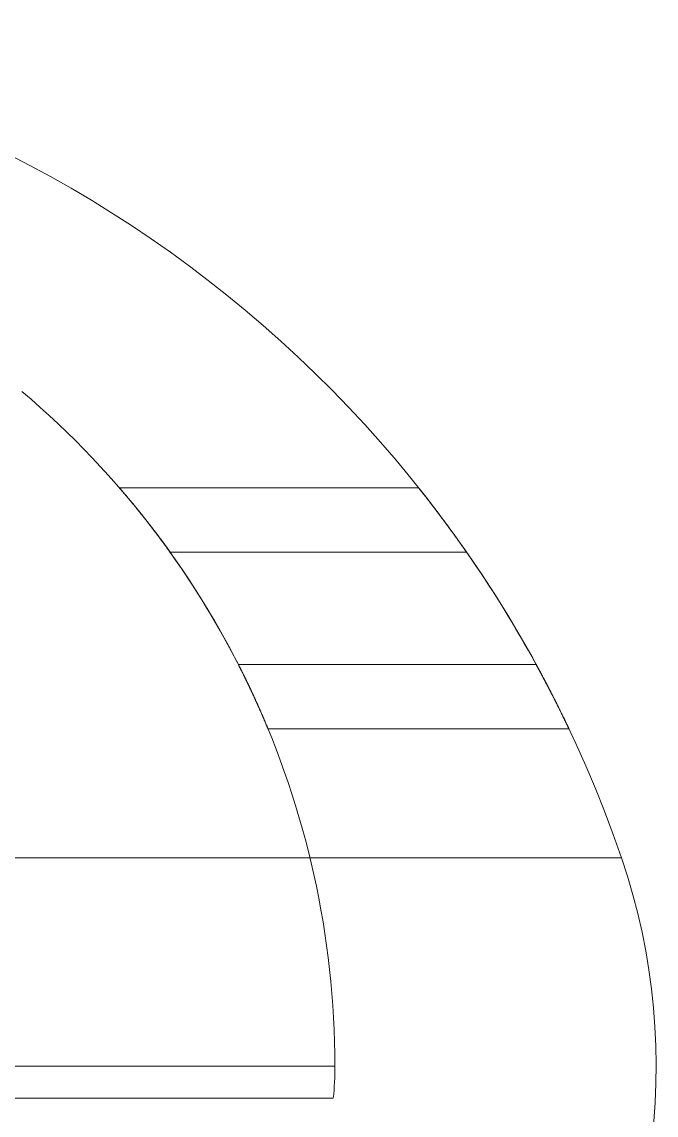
# Model space of a CAD drawing. Header units: millimetres. Extents: x -6 to 421, y -3 to 294.
# Drawn here: x 332.19 to 345.36, y 145.33 to 168.01 of the extents above; entities that cross this region are included whole.
import ezdxf

# ---------------------------------------------------------------- set-up
doc = ezdxf.new("R2010")
doc.units = ezdxf.units.MM

msp = doc.modelspace()

# ---------------------------------------------------------------- linework, layer by layer
at = {"color": 7, "linetype": 'Continuous', "lineweight": 15}
for p, q in [((340.425, 158.348), (334.216, 158.348)), ((341.419, 157.015), (335.267, 157.015)), ((342.865, 154.681), (336.686, 154.681)), ((343.546, 153.348), (337.3, 153.348)), ((344.635, 150.672), (325.356, 150.672)), ((344.635, 150.672), (325.356, 150.672)), ((338.689, 146.348), (324.847, 146.348)), ((338.689, 146.348), (324.847, 146.348)), ((338.656, 145.681), (323.356, 145.681)), ((338.656, 145.681), (323.356, 145.681)), ((338.656, 145.681), (323.689, 145.681)), ((324.356, 145.681), (338.656, 145.681))]:
    msp.add_line(p, q, dxfattribs=at)
for centre, radius, start, end in [((320.356, 142.348), 25.667, 18.9246, 161.0754), ((320.356, 142.348), 25.667, 18.9246, 161.0754), ((320.356, 146.348), 18.333, 0, 49.7858), ((320.356, 146.348), 18.333, 0, 49.7858), ((320.356, 146.348), 18.333, 0, 49.7858), ((320.356, 146.348), 18.333, 0, 49.7858), ((320.356, 146.348), 18.333, 0, 49.7858), ((320.356, 146.348), 18.333, 0, 49.7858), ((320.356, 146.348), 18.333, 0, 49.7858), ((320.356, 146.348), 18.333, 0, 49.7858), ((320.356, 146.348), 18.333, 0, 49.7858), ((320.356, 146.348), 18.333, 0, 49.7858), ((320.356, 146.348), 18.333, 0, 49.7858), ((320.356, 146.348), 18.333, 27.0357, 35.5785), ((320.356, 146.348), 18.333, 27.0357, 35.5785), ((320.356, 146.348), 18.333, 27.0357, 35.5785), ((320.356, 146.348), 18.333, 27.0357, 35.5785), ((320.356, 146.348), 18.333, 27.0357, 35.5785), ((320.356, 146.348), 18.333, 27.0357, 35.5785), ((320.356, 146.348), 18.333, 27.0357, 35.5785), ((320.356, 146.348), 18.333, 27.0357, 35.5785), ((320.356, 146.348), 18.333, 27.0357, 35.5785), ((320.356, 146.348), 18.333, 27.0357, 35.5785), ((320.356, 146.348), 18.333, 27.0357, 35.5785), ((320.356, 146.348), 18.333, 27.0357, 35.5785), ((320.356, 146.348), 18.333, 27.0357, 35.5785), ((320.356, 146.348), 18.333, 27.0357, 35.5785), ((320.356, 142.348), 25.667, 28.7193, 34.8499), ((320.356, 142.348), 25.667, 28.7193, 34.8499), ((320.356, 142.348), 25.667, 28.7193, 34.8499), ((320.356, 142.348), 25.667, 28.7193, 34.8499), ((320.356, 142.348), 25.667, 28.7193, 34.8499), ((320.356, 142.348), 25.667, 28.7193, 34.8499), ((320.356, 142.348), 25.667, 28.7193, 34.8499), ((320.356, 142.348), 25.667, 28.7193, 34.8499), ((320.356, 142.348), 25.667, 28.7193, 34.8499), ((320.356, 142.348), 25.667, 28.7193, 34.8499), ((320.356, 142.348), 25.667, 28.7193, 34.8499), ((320.356, 142.348), 25.667, 28.7193, 34.8499), ((320.356, 142.348), 25.667, 28.7193, 34.8499), ((320.356, 142.348), 25.667, 28.7193, 34.8499), ((332.023, 146.348), 13.333, 270, 18.9246), ((332.023, 146.348), 13.333, 270, 18.9246), ((332.023, 146.348), 6.667, 354.2608, 0), ((332.023, 146.348), 6.667, 354.2608, 0), ((332.023, 146.348), 6.667, 354.2608, 0), ((332.023, 146.348), 6.667, 354.2608, 0), ((332.023, 146.348), 6.667, 354.2608, 0), ((332.023, 146.348), 6.667, 354.2608, 0), ((332.023, 146.348), 6.667, 354.2608, 0), ((332.023, 146.348), 6.667, 354.2608, 0), ((332.023, 146.348), 6.667, 354.2608, 0), ((332.023, 146.348), 6.667, 354.2608, 0), ((332.023, 146.348), 6.667, 354.2608, 0)]:
    msp.add_arc(centre, radius, start, end, dxfattribs=at)
for points, knots in [([(334.216, 158.348), (334.217, 158.348), (334.218, 158.347), (334.225, 158.338), (334.236, 158.325), (334.252, 158.307), (334.272, 158.284), (334.296, 158.255), (334.325, 158.221), (334.358, 158.183), (334.394, 158.14), (334.433, 158.093), (334.474, 158.044), (334.517, 157.992), (334.562, 157.937), (334.609, 157.879), (334.658, 157.818), (334.708, 157.756), (334.759, 157.691), (334.81, 157.625), (334.863, 157.558), (334.917, 157.488), (334.971, 157.417), (335.027, 157.342), (335.086, 157.264), (335.146, 157.182), (335.207, 157.099), (335.247, 157.043), (335.267, 157.015)], [0, 0, 0, 0, 0.035106, 0.070454, 0.105895, 0.141338, 0.177686, 0.214037, 0.252021, 0.290009, 0.328774, 0.367542, 0.405024, 0.442541, 0.480029, 0.518586, 0.557171, 0.595732, 0.633969, 0.67223, 0.710469, 0.749485, 0.788522, 0.827539, 0.870433, 0.913329, 0.956664, 1, 1, 1, 1]), ([(335.267, 157.015), (335.245, 157.045), (335.202, 157.105), (335.136, 157.195), (335.07, 157.285), (335.003, 157.375), (334.936, 157.463), (334.869, 157.55), (334.805, 157.633), (334.741, 157.714), (334.679, 157.793), (334.617, 157.869), (334.557, 157.943), (334.5, 158.012), (334.448, 158.075), (334.406, 158.126), (334.371, 158.168), (334.342, 158.201), (334.315, 158.234), (334.288, 158.265), (334.264, 158.293), (334.244, 158.316), (334.231, 158.331), (334.224, 158.34), (334.219, 158.344), (334.217, 158.348), (334.216, 158.348), (334.216, 158.348)], [0, 0, 0, 0, 0.046828, 0.093692, 0.140521, 0.18869, 0.236897, 0.285064, 0.332127, 0.379228, 0.426285, 0.475055, 0.523876, 0.572632, 0.618569, 0.664502, 0.6959, 0.727322, 0.758715, 0.797062, 0.835405, 0.874809, 0.91421, 0.935549, 0.956889, 0.978444, 1, 1, 1, 1]), ([(334.216, 158.348), (334.217, 158.348), (334.218, 158.347), (334.225, 158.338), (334.236, 158.325), (334.252, 158.307), (334.272, 158.284), (334.296, 158.255), (334.325, 158.221), (334.358, 158.183), (334.394, 158.14), (334.433, 158.093), (334.474, 158.044), (334.517, 157.992), (334.562, 157.937), (334.609, 157.879), (334.658, 157.818), (334.708, 157.756), (334.759, 157.691), (334.81, 157.625), (334.863, 157.558), (334.917, 157.488), (334.971, 157.417), (335.027, 157.342), (335.086, 157.264), (335.146, 157.182), (335.207, 157.099), (335.247, 157.043), (335.267, 157.015)], [0, 0, 0, 0, 0.035105, 0.070454, 0.105895, 0.141338, 0.177686, 0.214037, 0.252021, 0.290009, 0.328774, 0.367542, 0.405024, 0.442541, 0.480029, 0.518586, 0.557171, 0.595732, 0.633969, 0.67223, 0.710469, 0.749485, 0.788522, 0.827539, 0.870433, 0.913329, 0.956664, 1, 1, 1, 1]), ([(335.267, 157.015), (335.245, 157.045), (335.202, 157.105), (335.136, 157.195), (335.07, 157.285), (335.003, 157.375), (334.936, 157.463), (334.869, 157.55), (334.805, 157.633), (334.741, 157.714), (334.679, 157.793), (334.617, 157.869), (334.557, 157.943), (334.5, 158.012), (334.448, 158.075), (334.406, 158.126), (334.371, 158.168), (334.342, 158.201), (334.315, 158.234), (334.288, 158.265), (334.264, 158.293), (334.244, 158.316), (334.231, 158.331), (334.224, 158.34), (334.219, 158.344), (334.217, 158.348), (334.216, 158.348), (334.216, 158.348)], [0, 0, 0, 0, 0.046828, 0.093692, 0.140521, 0.18869, 0.236897, 0.285064, 0.332127, 0.379228, 0.426285, 0.475054, 0.523875, 0.572631, 0.618569, 0.664502, 0.695899, 0.727322, 0.758715, 0.797061, 0.835405, 0.874809, 0.914209, 0.935549, 0.956888, 0.978443, 1, 1, 1, 1]), ([(334.216, 158.348), (334.217, 158.348), (334.218, 158.347), (334.225, 158.338), (334.236, 158.325), (334.252, 158.307), (334.272, 158.284), (334.296, 158.255), (334.325, 158.221), (334.358, 158.183), (334.394, 158.14), (334.433, 158.093), (334.474, 158.044), (334.517, 157.992), (334.562, 157.937), (334.609, 157.879), (334.658, 157.818), (334.708, 157.756), (334.759, 157.691), (334.81, 157.625), (334.863, 157.558), (334.917, 157.488), (334.971, 157.417), (335.027, 157.342), (335.086, 157.264), (335.146, 157.182), (335.207, 157.099), (335.247, 157.043), (335.267, 157.015)], [0, 0, 0, 0, 0.035105, 0.070453, 0.105895, 0.141338, 0.177686, 0.214037, 0.252021, 0.290009, 0.328774, 0.367542, 0.405024, 0.44254, 0.480029, 0.518585, 0.557171, 0.595732, 0.633969, 0.67223, 0.710469, 0.749485, 0.788522, 0.827539, 0.870433, 0.913329, 0.956664, 1, 1, 1, 1]), ([(335.267, 157.015), (335.245, 157.045), (335.202, 157.105), (335.136, 157.195), (335.07, 157.285), (335.003, 157.375), (334.936, 157.463), (334.869, 157.55), (334.805, 157.633), (334.741, 157.714), (334.679, 157.793), (334.617, 157.869), (334.557, 157.943), (334.5, 158.012), (334.448, 158.075), (334.406, 158.126), (334.371, 158.168), (334.342, 158.201), (334.315, 158.234), (334.288, 158.265), (334.264, 158.293), (334.244, 158.316), (334.231, 158.331), (334.224, 158.34), (334.219, 158.344), (334.217, 158.348), (334.216, 158.348), (334.216, 158.348)], [0, 0, 0, 0, 0.046828, 0.093692, 0.140521, 0.18869, 0.236897, 0.285065, 0.332127, 0.379229, 0.426285, 0.475055, 0.523876, 0.572631, 0.61857, 0.664501, 0.6959, 0.727321, 0.758716, 0.797062, 0.835405, 0.874811, 0.914209, 0.93555, 0.95689, 0.978446, 1, 1, 1, 1]), ([(334.216, 158.348), (334.217, 158.348), (334.218, 158.347), (334.225, 158.338), (334.236, 158.325), (334.252, 158.307), (334.272, 158.284), (334.296, 158.255), (334.325, 158.221), (334.358, 158.183), (334.394, 158.14), (334.433, 158.093), (334.474, 158.044), (334.517, 157.992), (334.562, 157.937), (334.609, 157.879), (334.658, 157.818), (334.708, 157.756), (334.759, 157.691), (334.81, 157.625), (334.863, 157.558), (334.917, 157.488), (334.971, 157.417), (335.027, 157.342), (335.086, 157.264), (335.146, 157.182), (335.207, 157.099), (335.247, 157.043), (335.267, 157.015)], [0, 0, 0, 0, 0.035105, 0.070453, 0.105893, 0.141337, 0.177685, 0.214037, 0.25202, 0.290009, 0.328774, 0.367543, 0.405024, 0.442541, 0.480029, 0.518586, 0.557171, 0.595732, 0.63397, 0.672229, 0.710469, 0.749485, 0.788522, 0.827539, 0.870433, 0.913328, 0.956664, 1, 1, 1, 1]), ([(335.267, 157.015), (335.245, 157.045), (335.202, 157.105), (335.136, 157.195), (335.07, 157.285), (335.003, 157.375), (334.936, 157.463), (334.869, 157.55), (334.805, 157.633), (334.741, 157.714), (334.679, 157.793), (334.617, 157.869), (334.557, 157.943), (334.5, 158.012), (334.448, 158.075), (334.406, 158.126), (334.371, 158.168), (334.342, 158.201), (334.315, 158.234), (334.288, 158.265), (334.264, 158.293), (334.244, 158.316), (334.231, 158.331), (334.224, 158.34), (334.219, 158.344), (334.217, 158.348), (334.216, 158.348), (334.216, 158.348)], [0, 0, 0, 0, 0.0468281, 0.093692, 0.1405214, 0.1886898, 0.2368972, 0.2850641, 0.3321272, 0.3792283, 0.4262854, 0.4750547, 0.5238756, 0.572631, 0.6185689, 0.6645015, 0.6959004, 0.7273225, 0.7587151, 0.7970622, 0.8354049, 0.8748097, 0.9142105, 0.9355491, 0.9568882, 0.9784446, 1, 1, 1, 1]), ([(334.216, 158.348), (334.217, 158.348), (334.218, 158.347), (334.225, 158.338), (334.236, 158.325), (334.252, 158.307), (334.272, 158.284), (334.296, 158.255), (334.325, 158.221), (334.358, 158.183), (334.394, 158.14), (334.433, 158.093), (334.474, 158.044), (334.517, 157.992), (334.562, 157.937), (334.609, 157.879), (334.658, 157.818), (334.708, 157.756), (334.759, 157.691), (334.81, 157.625), (334.863, 157.558), (334.917, 157.488), (334.971, 157.417), (335.027, 157.342), (335.086, 157.264), (335.146, 157.182), (335.207, 157.099), (335.247, 157.043), (335.267, 157.015)], [0, 0, 0, 0, 0.035105, 0.070453, 0.105895, 0.141338, 0.177686, 0.214037, 0.252021, 0.290009, 0.328774, 0.367542, 0.405024, 0.44254, 0.480029, 0.518585, 0.557171, 0.595732, 0.633969, 0.67223, 0.710469, 0.749485, 0.788522, 0.827539, 0.870433, 0.913329, 0.956664, 1, 1, 1, 1]), ([(335.267, 157.015), (335.245, 157.045), (335.202, 157.105), (335.136, 157.195), (335.07, 157.285), (335.003, 157.375), (334.936, 157.463), (334.869, 157.55), (334.805, 157.633), (334.741, 157.714), (334.679, 157.793), (334.617, 157.869), (334.557, 157.943), (334.5, 158.012), (334.448, 158.075), (334.406, 158.126), (334.371, 158.168), (334.342, 158.201), (334.315, 158.234), (334.288, 158.265), (334.264, 158.293), (334.244, 158.316), (334.231, 158.331), (334.224, 158.34), (334.219, 158.344), (334.217, 158.348), (334.216, 158.348), (334.216, 158.348)], [0, 0, 0, 0, 0.0468281, 0.093692, 0.1405214, 0.1886898, 0.2368972, 0.2850641, 0.3321272, 0.3792283, 0.4262854, 0.4750547, 0.5238756, 0.572631, 0.6185689, 0.6645015, 0.6959004, 0.7273225, 0.7587151, 0.7970622, 0.8354049, 0.8748097, 0.9142105, 0.9355491, 0.9568882, 0.9784446, 1, 1, 1, 1]), ([(335.267, 157.015), (335.245, 157.045), (335.202, 157.105), (335.136, 157.195), (335.07, 157.285), (335.003, 157.375), (334.936, 157.463), (334.869, 157.55), (334.805, 157.633), (334.741, 157.714), (334.679, 157.793), (334.617, 157.869), (334.557, 157.943), (334.5, 158.012), (334.448, 158.075), (334.406, 158.126), (334.371, 158.168), (334.342, 158.201), (334.315, 158.234), (334.288, 158.265), (334.264, 158.293), (334.244, 158.316), (334.231, 158.331), (334.224, 158.34), (334.219, 158.344), (334.217, 158.348), (334.216, 158.348), (334.216, 158.348)], [0, 0, 0, 0, 0.0468281, 0.093692, 0.1405214, 0.1886898, 0.2368972, 0.2850641, 0.3321272, 0.3792283, 0.4262854, 0.4750547, 0.5238756, 0.572631, 0.6185689, 0.6645015, 0.6959004, 0.7273225, 0.7587151, 0.7970622, 0.8354049, 0.8748097, 0.9142105, 0.9355491, 0.9568882, 0.9784446, 1, 1, 1, 1]), ([(335.267, 157.015), (335.245, 157.045), (335.202, 157.105), (335.136, 157.195), (335.07, 157.285), (335.003, 157.375), (334.936, 157.463), (334.869, 157.55), (334.805, 157.633), (334.741, 157.714), (334.679, 157.793), (334.617, 157.869), (334.557, 157.943), (334.5, 158.012), (334.448, 158.075), (334.406, 158.126), (334.371, 158.168), (334.342, 158.201), (334.315, 158.234), (334.288, 158.265), (334.264, 158.293), (334.244, 158.316), (334.231, 158.331), (334.224, 158.34), (334.219, 158.344), (334.217, 158.348), (334.216, 158.348), (334.216, 158.348)], [0, 0, 0, 0, 0.046828, 0.093692, 0.140521, 0.18869, 0.236897, 0.285064, 0.332127, 0.379228, 0.426285, 0.475055, 0.523876, 0.572631, 0.618569, 0.664502, 0.6959, 0.727322, 0.758715, 0.797062, 0.835405, 0.874809, 0.91421, 0.93555, 0.956889, 0.978445, 1, 1, 1, 1]), ([(334.216, 158.348), (334.217, 158.348), (334.218, 158.347), (334.225, 158.338), (334.236, 158.325), (334.252, 158.307), (334.272, 158.284), (334.296, 158.255), (334.325, 158.221), (334.358, 158.183), (334.394, 158.14), (334.433, 158.093), (334.474, 158.044), (334.517, 157.992), (334.562, 157.937), (334.609, 157.879), (334.658, 157.818), (334.708, 157.756), (334.759, 157.691), (334.81, 157.625), (334.863, 157.558), (334.917, 157.488), (334.971, 157.417), (335.027, 157.342), (335.086, 157.264), (335.146, 157.182), (335.207, 157.099), (335.247, 157.043), (335.267, 157.015)], [0, 0, 0, 0, 0.035106, 0.070454, 0.105895, 0.141338, 0.177686, 0.214037, 0.252022, 0.29001, 0.328775, 0.367542, 0.405024, 0.442541, 0.480029, 0.518586, 0.557171, 0.595732, 0.633969, 0.67223, 0.710469, 0.749485, 0.788522, 0.827539, 0.870433, 0.913329, 0.956664, 1, 1, 1, 1]), ([(334.216, 158.348), (334.217, 158.348), (334.218, 158.347), (334.225, 158.338), (334.236, 158.325), (334.252, 158.307), (334.272, 158.284), (334.296, 158.255), (334.325, 158.221), (334.358, 158.183), (334.394, 158.14), (334.433, 158.093), (334.474, 158.044), (334.517, 157.992), (334.562, 157.937), (334.609, 157.879), (334.658, 157.818), (334.708, 157.756), (334.759, 157.691), (334.81, 157.625), (334.863, 157.558), (334.917, 157.488), (334.971, 157.417), (335.027, 157.342), (335.086, 157.264), (335.146, 157.182), (335.207, 157.099), (335.247, 157.043), (335.267, 157.015)], [0, 0, 0, 0, 0.035105, 0.070453, 0.105895, 0.141338, 0.177686, 0.214037, 0.252021, 0.290009, 0.328774, 0.367542, 0.405024, 0.44254, 0.480029, 0.518585, 0.557171, 0.595732, 0.633969, 0.67223, 0.710469, 0.749485, 0.788522, 0.827539, 0.870433, 0.913329, 0.956664, 1, 1, 1, 1]), ([(341.419, 157.015), (341.398, 157.045), (341.355, 157.106), (341.291, 157.197), (341.226, 157.288), (341.161, 157.379), (341.096, 157.469), (341.032, 157.556), (340.971, 157.639), (340.911, 157.719), (340.853, 157.797), (340.795, 157.873), (340.739, 157.946), (340.687, 158.014), (340.638, 158.077), (340.598, 158.128), (340.566, 158.17), (340.54, 158.203), (340.516, 158.234), (340.495, 158.261), (340.476, 158.284), (340.46, 158.304), (340.447, 158.321), (340.436, 158.334), (340.43, 158.343), (340.426, 158.347), (340.425, 158.348), (340.425, 158.348)], [0, 0, 0, 0, 0.047362, 0.094761, 0.142124, 0.190916, 0.239748, 0.288538, 0.334892, 0.381286, 0.427635, 0.47571, 0.523838, 0.571902, 0.618188, 0.66447, 0.696129, 0.727813, 0.759468, 0.790381, 0.821322, 0.852231, 0.884384, 0.916575, 0.948725, 0.974319, 1, 1, 1, 1]), ([(340.425, 158.348), (340.425, 158.348), (340.426, 158.347), (340.43, 158.342), (340.436, 158.335), (340.445, 158.323), (340.459, 158.305), (340.479, 158.281), (340.502, 158.251), (340.53, 158.215), (340.563, 158.174), (340.599, 158.128), (340.639, 158.076), (340.684, 158.018), (340.735, 157.952), (340.791, 157.878), (340.85, 157.8), (340.907, 157.724), (340.962, 157.651), (341.012, 157.583), (341.064, 157.512), (341.117, 157.44), (341.17, 157.366), (341.222, 157.294), (341.273, 157.223), (341.322, 157.154), (341.37, 157.085), (341.403, 157.038), (341.419, 157.015)], [0, 0, 0, 0, 0.027139, 0.054278, 0.081828, 0.109378, 0.146477, 0.183577, 0.221583, 0.259591, 0.300235, 0.340882, 0.382368, 0.423858, 0.472177, 0.520499, 0.569779, 0.619061, 0.658068, 0.697099, 0.736108, 0.775965, 0.815844, 0.855701, 0.891644, 0.927586, 0.963793, 1, 1, 1, 1]), ([(341.419, 157.015), (341.398, 157.045), (341.355, 157.106), (341.291, 157.197), (341.226, 157.288), (341.161, 157.379), (341.096, 157.469), (341.032, 157.556), (340.971, 157.639), (340.911, 157.719), (340.853, 157.797), (340.795, 157.873), (340.739, 157.946), (340.687, 158.014), (340.638, 158.077), (340.598, 158.128), (340.566, 158.17), (340.54, 158.203), (340.516, 158.234), (340.495, 158.261), (340.476, 158.284), (340.46, 158.304), (340.447, 158.321), (340.436, 158.334), (340.43, 158.343), (340.426, 158.347), (340.425, 158.348), (340.425, 158.348)], [0, 0, 0, 0, 0.047362, 0.094761, 0.142124, 0.190916, 0.239749, 0.288537, 0.334893, 0.381286, 0.427635, 0.47571, 0.523838, 0.571902, 0.618189, 0.66447, 0.696129, 0.727813, 0.759468, 0.790382, 0.821322, 0.852232, 0.884384, 0.916576, 0.948724, 0.97432, 1, 1, 1, 1]), ([(340.425, 158.348), (340.425, 158.348), (340.426, 158.347), (340.43, 158.342), (340.436, 158.335), (340.445, 158.323), (340.459, 158.305), (340.479, 158.281), (340.502, 158.251), (340.53, 158.215), (340.563, 158.174), (340.599, 158.128), (340.639, 158.076), (340.684, 158.018), (340.735, 157.952), (340.791, 157.878), (340.85, 157.8), (340.907, 157.724), (340.962, 157.651), (341.012, 157.583), (341.064, 157.512), (341.117, 157.44), (341.17, 157.366), (341.222, 157.294), (341.273, 157.223), (341.322, 157.154), (341.37, 157.085), (341.403, 157.038), (341.419, 157.015)], [0, 0, 0, 0, 0.027137, 0.054277, 0.081827, 0.109378, 0.146476, 0.183577, 0.221582, 0.25959, 0.300234, 0.340882, 0.382368, 0.423858, 0.472176, 0.520499, 0.569779, 0.619061, 0.658067, 0.697099, 0.736108, 0.775964, 0.815844, 0.855701, 0.891644, 0.927586, 0.963793, 1, 1, 1, 1]), ([(341.419, 157.015), (341.398, 157.045), (341.355, 157.106), (341.291, 157.197), (341.226, 157.288), (341.161, 157.379), (341.096, 157.469), (341.032, 157.556), (340.971, 157.639), (340.911, 157.719), (340.853, 157.797), (340.795, 157.873), (340.739, 157.946), (340.687, 158.014), (340.638, 158.077), (340.598, 158.128), (340.566, 158.17), (340.54, 158.203), (340.516, 158.234), (340.495, 158.261), (340.476, 158.284), (340.46, 158.304), (340.447, 158.321), (340.436, 158.334), (340.43, 158.343), (340.426, 158.347), (340.425, 158.348), (340.425, 158.348)], [0, 0, 0, 0, 0.047362, 0.094761, 0.142124, 0.190916, 0.239749, 0.288537, 0.334893, 0.381286, 0.427635, 0.47571, 0.523838, 0.571902, 0.618189, 0.66447, 0.696129, 0.727813, 0.759468, 0.790382, 0.821322, 0.852232, 0.884384, 0.916576, 0.948724, 0.97432, 1, 1, 1, 1]), ([(340.425, 158.348), (340.425, 158.348), (340.426, 158.347), (340.43, 158.342), (340.436, 158.335), (340.445, 158.323), (340.459, 158.305), (340.479, 158.281), (340.502, 158.251), (340.53, 158.215), (340.563, 158.174), (340.599, 158.128), (340.639, 158.076), (340.684, 158.018), (340.735, 157.952), (340.791, 157.878), (340.85, 157.8), (340.907, 157.724), (340.962, 157.651), (341.012, 157.583), (341.064, 157.512), (341.117, 157.44), (341.17, 157.366), (341.222, 157.294), (341.273, 157.223), (341.322, 157.154), (341.37, 157.085), (341.403, 157.038), (341.419, 157.015)], [0, 0, 0, 0, 0.027137, 0.054277, 0.081827, 0.109378, 0.146476, 0.183577, 0.221582, 0.25959, 0.300234, 0.340882, 0.382368, 0.423858, 0.472176, 0.520499, 0.569779, 0.619061, 0.658067, 0.697099, 0.736108, 0.775964, 0.815844, 0.855701, 0.891644, 0.927586, 0.963793, 1, 1, 1, 1]), ([(340.425, 158.348), (340.425, 158.348), (340.426, 158.347), (340.43, 158.342), (340.436, 158.335), (340.445, 158.323), (340.459, 158.305), (340.479, 158.281), (340.502, 158.251), (340.53, 158.215), (340.563, 158.174), (340.599, 158.128), (340.639, 158.076), (340.684, 158.018), (340.735, 157.952), (340.791, 157.878), (340.85, 157.8), (340.907, 157.724), (340.962, 157.651), (341.012, 157.583), (341.064, 157.512), (341.117, 157.44), (341.17, 157.366), (341.222, 157.294), (341.273, 157.223), (341.322, 157.154), (341.37, 157.085), (341.403, 157.038), (341.419, 157.015)], [0, 0, 0, 0, 0.027139, 0.054277, 0.081827, 0.109377, 0.146475, 0.183578, 0.221583, 0.25959, 0.300234, 0.340883, 0.382368, 0.423858, 0.472177, 0.520499, 0.569778, 0.619061, 0.658067, 0.697099, 0.736108, 0.775964, 0.815844, 0.855701, 0.891644, 0.927586, 0.963793, 1, 1, 1, 1]), ([(341.419, 157.015), (341.398, 157.045), (341.355, 157.106), (341.291, 157.197), (341.226, 157.288), (341.161, 157.379), (341.096, 157.469), (341.032, 157.556), (340.971, 157.639), (340.911, 157.719), (340.853, 157.797), (340.795, 157.873), (340.739, 157.946), (340.687, 158.014), (340.638, 158.077), (340.598, 158.128), (340.566, 158.17), (340.54, 158.203), (340.516, 158.234), (340.495, 158.261), (340.476, 158.284), (340.46, 158.304), (340.447, 158.321), (340.436, 158.334), (340.43, 158.343), (340.426, 158.347), (340.425, 158.348), (340.425, 158.348)], [0, 0, 0, 0, 0.0473616, 0.0947614, 0.1421239, 0.1909159, 0.2397489, 0.2885374, 0.3348931, 0.3812856, 0.4276354, 0.4757103, 0.5238387, 0.5719021, 0.6181897, 0.6644704, 0.6961305, 0.7278141, 0.759469, 0.7903815, 0.8213233, 0.8522302, 0.8843852, 0.916577, 0.9487244, 0.97432, 1, 1, 1, 1]), ([(340.425, 158.348), (340.425, 158.348), (340.426, 158.347), (340.43, 158.342), (340.436, 158.335), (340.445, 158.323), (340.459, 158.305), (340.479, 158.281), (340.502, 158.251), (340.53, 158.215), (340.563, 158.174), (340.599, 158.128), (340.639, 158.076), (340.684, 158.018), (340.735, 157.952), (340.791, 157.878), (340.85, 157.8), (340.907, 157.724), (340.962, 157.651), (341.012, 157.583), (341.064, 157.512), (341.117, 157.44), (341.17, 157.366), (341.222, 157.294), (341.273, 157.223), (341.322, 157.154), (341.37, 157.085), (341.403, 157.038), (341.419, 157.015)], [0, 0, 0, 0, 0.027137, 0.054277, 0.081827, 0.109378, 0.146476, 0.183577, 0.221582, 0.25959, 0.300234, 0.340882, 0.382368, 0.423858, 0.472176, 0.520499, 0.569779, 0.619061, 0.658067, 0.697099, 0.736108, 0.775964, 0.815844, 0.855701, 0.891644, 0.927586, 0.963793, 1, 1, 1, 1]), ([(340.425, 158.348), (340.425, 158.348), (340.426, 158.347), (340.43, 158.342), (340.436, 158.335), (340.445, 158.323), (340.459, 158.305), (340.479, 158.281), (340.502, 158.251), (340.53, 158.215), (340.563, 158.174), (340.599, 158.128), (340.639, 158.076), (340.684, 158.018), (340.735, 157.952), (340.791, 157.878), (340.85, 157.8), (340.907, 157.724), (340.962, 157.651), (341.012, 157.583), (341.064, 157.512), (341.117, 157.44), (341.17, 157.366), (341.222, 157.294), (341.273, 157.223), (341.322, 157.154), (341.37, 157.085), (341.403, 157.038), (341.419, 157.015)], [0, 0, 0, 0, 0.0271382, 0.0542773, 0.0818273, 0.1093779, 0.1464764, 0.1835767, 0.2215821, 0.2595907, 0.3002342, 0.3408818, 0.3823684, 0.4238582, 0.4721763, 0.5204986, 0.5697783, 0.6190611, 0.6580676, 0.697099, 0.7361081, 0.7759645, 0.8158438, 0.8557012, 0.8916439, 0.9275865, 0.9637934, 1, 1, 1, 1]), ([(340.425, 158.348), (340.425, 158.348), (340.426, 158.347), (340.43, 158.342), (340.436, 158.335), (340.445, 158.323), (340.459, 158.305), (340.479, 158.281), (340.502, 158.251), (340.53, 158.215), (340.563, 158.174), (340.599, 158.128), (340.639, 158.076), (340.684, 158.018), (340.735, 157.952), (340.791, 157.878), (340.85, 157.8), (340.907, 157.724), (340.962, 157.651), (341.012, 157.583), (341.064, 157.512), (341.117, 157.44), (341.17, 157.366), (341.222, 157.294), (341.273, 157.223), (341.322, 157.154), (341.37, 157.085), (341.403, 157.038), (341.419, 157.015)], [0, 0, 0, 0, 0.027139, 0.054277, 0.081827, 0.109378, 0.146477, 0.183577, 0.221583, 0.259591, 0.300235, 0.340882, 0.382369, 0.423858, 0.472176, 0.520499, 0.569779, 0.619061, 0.658068, 0.697099, 0.736108, 0.775965, 0.815844, 0.855701, 0.891644, 0.927586, 0.963793, 1, 1, 1, 1]), ([(341.419, 157.015), (341.398, 157.045), (341.355, 157.106), (341.291, 157.197), (341.226, 157.288), (341.161, 157.379), (341.096, 157.469), (341.032, 157.556), (340.971, 157.639), (340.911, 157.719), (340.853, 157.797), (340.795, 157.873), (340.739, 157.946), (340.687, 158.014), (340.638, 158.077), (340.598, 158.128), (340.566, 158.17), (340.54, 158.203), (340.516, 158.234), (340.495, 158.261), (340.476, 158.284), (340.46, 158.304), (340.447, 158.321), (340.436, 158.334), (340.43, 158.343), (340.426, 158.347), (340.425, 158.348), (340.425, 158.348)], [0, 0, 0, 0, 0.047362, 0.094761, 0.142124, 0.190916, 0.239749, 0.288537, 0.334893, 0.381286, 0.427635, 0.47571, 0.523838, 0.571902, 0.618189, 0.66447, 0.696129, 0.727813, 0.759468, 0.790382, 0.821322, 0.852232, 0.884384, 0.916576, 0.948724, 0.97432, 1, 1, 1, 1]), ([(341.419, 157.015), (341.398, 157.045), (341.355, 157.106), (341.291, 157.197), (341.226, 157.288), (341.161, 157.379), (341.096, 157.469), (341.032, 157.556), (340.971, 157.639), (340.911, 157.719), (340.853, 157.797), (340.795, 157.873), (340.739, 157.946), (340.687, 158.014), (340.638, 158.077), (340.598, 158.128), (340.566, 158.17), (340.54, 158.203), (340.516, 158.234), (340.495, 158.261), (340.476, 158.284), (340.46, 158.304), (340.447, 158.321), (340.436, 158.334), (340.43, 158.343), (340.426, 158.347), (340.425, 158.348), (340.425, 158.348)], [0, 0, 0, 0, 0.047362, 0.094761, 0.142124, 0.190916, 0.239748, 0.288538, 0.334892, 0.381286, 0.427635, 0.47571, 0.523838, 0.571901, 0.618188, 0.664469, 0.69613, 0.727813, 0.759467, 0.79038, 0.821322, 0.85223, 0.884384, 0.916574, 0.948724, 0.974319, 1, 1, 1, 1]), ([(341.419, 157.015), (341.398, 157.045), (341.355, 157.106), (341.291, 157.197), (341.226, 157.288), (341.161, 157.379), (341.096, 157.469), (341.032, 157.556), (340.971, 157.639), (340.911, 157.719), (340.853, 157.797), (340.795, 157.873), (340.739, 157.946), (340.687, 158.014), (340.638, 158.077), (340.598, 158.128), (340.566, 158.17), (340.54, 158.203), (340.516, 158.234), (340.495, 158.261), (340.476, 158.284), (340.46, 158.304), (340.447, 158.321), (340.436, 158.334), (340.43, 158.343), (340.426, 158.347), (340.425, 158.348), (340.425, 158.348)], [0, 0, 0, 0, 0.047362, 0.094761, 0.142124, 0.190916, 0.239748, 0.288538, 0.334892, 0.381286, 0.427635, 0.47571, 0.523838, 0.571902, 0.618188, 0.66447, 0.696129, 0.727813, 0.759468, 0.790381, 0.821322, 0.852231, 0.884384, 0.916575, 0.948725, 0.97432, 1, 1, 1, 1]), ([(336.686, 154.681), (336.699, 154.655), (336.726, 154.602), (336.766, 154.523), (336.805, 154.444), (336.844, 154.364), (336.883, 154.284), (336.92, 154.206), (336.956, 154.131), (336.99, 154.057), (337.023, 153.985), (337.056, 153.914), (337.087, 153.845), (337.115, 153.781), (337.141, 153.723), (337.164, 153.67), (337.186, 153.62), (337.206, 153.572), (337.225, 153.529), (337.241, 153.491), (337.254, 153.458), (337.266, 153.431), (337.276, 153.407), (337.284, 153.387), (337.291, 153.37), (337.296, 153.358), (337.3, 153.35), (337.3, 153.349), (337.3, 153.348)], [0, 0, 0, 0, 0.040225, 0.080479, 0.120704, 0.162056, 0.203441, 0.244791, 0.285046, 0.325335, 0.365587, 0.407212, 0.448878, 0.490499, 0.527605, 0.564742, 0.601846, 0.640262, 0.678717, 0.71713, 0.750795, 0.784488, 0.818152, 0.85293, 0.88774, 0.922516, 0.961165, 1, 1, 1, 1]), ([(337.3, 153.348), (337.3, 153.349), (337.3, 153.35), (337.296, 153.358), (337.29, 153.374), (337.279, 153.398), (337.266, 153.431), (337.249, 153.471), (337.229, 153.518), (337.206, 153.571), (337.18, 153.632), (337.151, 153.699), (337.119, 153.772), (337.083, 153.852), (337.045, 153.937), (337.008, 154.017), (336.974, 154.091), (336.943, 154.157), (336.911, 154.225), (336.878, 154.294), (336.844, 154.365), (336.81, 154.433), (336.779, 154.497), (336.748, 154.558), (336.717, 154.62), (336.696, 154.661), (336.686, 154.681)], [0, 0, 0, 0, 0.037638, 0.075447, 0.122002, 0.168557, 0.216428, 0.2643, 0.311565, 0.35883, 0.407337, 0.455847, 0.505603, 0.555361, 0.606359, 0.657358, 0.69321, 0.729087, 0.764941, 0.801669, 0.838422, 0.875152, 0.906255, 0.937357, 0.968679, 1, 1, 1, 1]), ([(336.686, 154.681), (336.699, 154.655), (336.726, 154.602), (336.766, 154.523), (336.805, 154.444), (336.844, 154.364), (336.883, 154.284), (336.92, 154.206), (336.956, 154.131), (336.99, 154.057), (337.023, 153.985), (337.056, 153.914), (337.087, 153.845), (337.115, 153.781), (337.141, 153.723), (337.164, 153.67), (337.186, 153.62), (337.206, 153.572), (337.225, 153.529), (337.241, 153.491), (337.254, 153.458), (337.266, 153.431), (337.276, 153.407), (337.284, 153.387), (337.291, 153.37), (337.296, 153.358), (337.3, 153.35), (337.3, 153.349), (337.3, 153.348)], [0, 0, 0, 0, 0.040225, 0.080479, 0.120704, 0.162056, 0.203441, 0.244791, 0.285046, 0.325335, 0.365587, 0.407212, 0.448878, 0.490499, 0.527605, 0.564743, 0.601846, 0.640262, 0.678717, 0.71713, 0.750795, 0.784489, 0.818152, 0.852929, 0.88774, 0.922517, 0.961166, 1, 1, 1, 1]), ([(337.3, 153.348), (337.3, 153.349), (337.3, 153.35), (337.296, 153.358), (337.29, 153.374), (337.279, 153.398), (337.266, 153.431), (337.249, 153.471), (337.229, 153.518), (337.206, 153.571), (337.18, 153.632), (337.151, 153.699), (337.119, 153.772), (337.083, 153.852), (337.045, 153.937), (337.008, 154.017), (336.974, 154.091), (336.943, 154.157), (336.911, 154.225), (336.878, 154.294), (336.844, 154.365), (336.81, 154.433), (336.779, 154.497), (336.748, 154.558), (336.717, 154.62), (336.696, 154.661), (336.686, 154.681)], [0, 0, 0, 0, 0.037638, 0.075447, 0.122002, 0.168558, 0.216429, 0.264301, 0.311565, 0.35883, 0.407338, 0.455847, 0.505603, 0.555361, 0.606359, 0.657358, 0.69321, 0.729087, 0.764941, 0.801669, 0.838422, 0.875152, 0.906255, 0.937357, 0.968679, 1, 1, 1, 1]), ([(336.686, 154.681), (336.699, 154.655), (336.726, 154.602), (336.766, 154.523), (336.805, 154.444), (336.844, 154.364), (336.883, 154.284), (336.92, 154.206), (336.956, 154.131), (336.99, 154.057), (337.023, 153.985), (337.056, 153.914), (337.087, 153.845), (337.115, 153.781), (337.141, 153.723), (337.164, 153.67), (337.186, 153.62), (337.206, 153.572), (337.225, 153.529), (337.241, 153.491), (337.254, 153.458), (337.266, 153.431), (337.276, 153.407), (337.284, 153.387), (337.291, 153.37), (337.296, 153.358), (337.3, 153.35), (337.3, 153.349), (337.3, 153.348)], [0, 0, 0, 0, 0.040225, 0.080479, 0.120704, 0.162056, 0.203441, 0.244791, 0.285046, 0.325335, 0.365587, 0.407212, 0.448878, 0.490499, 0.527606, 0.564743, 0.601846, 0.640262, 0.678717, 0.717131, 0.750795, 0.784489, 0.818153, 0.852929, 0.887741, 0.922517, 0.961166, 1, 1, 1, 1]), ([(337.3, 153.348), (337.3, 153.349), (337.3, 153.35), (337.296, 153.358), (337.29, 153.374), (337.279, 153.398), (337.266, 153.431), (337.249, 153.471), (337.229, 153.518), (337.206, 153.571), (337.18, 153.632), (337.151, 153.699), (337.119, 153.772), (337.083, 153.852), (337.045, 153.937), (337.008, 154.017), (336.974, 154.091), (336.943, 154.157), (336.911, 154.225), (336.878, 154.294), (336.844, 154.365), (336.81, 154.433), (336.779, 154.497), (336.748, 154.558), (336.717, 154.62), (336.696, 154.661), (336.686, 154.681)], [0, 0, 0, 0, 0.037637, 0.075446, 0.122001, 0.168556, 0.216428, 0.2643, 0.311564, 0.35883, 0.407337, 0.455847, 0.505603, 0.555362, 0.606359, 0.657358, 0.69321, 0.729088, 0.764941, 0.801669, 0.838422, 0.875152, 0.906254, 0.937357, 0.968679, 1, 1, 1, 1]), ([(337.3, 153.348), (337.3, 153.349), (337.3, 153.35), (337.296, 153.358), (337.29, 153.374), (337.279, 153.398), (337.266, 153.431), (337.249, 153.471), (337.229, 153.518), (337.206, 153.571), (337.18, 153.632), (337.151, 153.699), (337.119, 153.772), (337.083, 153.852), (337.045, 153.937), (337.008, 154.017), (336.974, 154.091), (336.943, 154.157), (336.911, 154.225), (336.878, 154.294), (336.844, 154.365), (336.81, 154.433), (336.779, 154.497), (336.748, 154.558), (336.717, 154.62), (336.696, 154.661), (336.686, 154.681)], [0, 0, 0, 0, 0.037637, 0.0754472, 0.1220022, 0.1685563, 0.2164275, 0.2643, 0.3115648, 0.3588303, 0.4073376, 0.4558473, 0.505603, 0.5553615, 0.6063588, 0.6573583, 0.6932103, 0.7290876, 0.7649412, 0.8016694, 0.8384222, 0.8751517, 0.9062545, 0.9373574, 0.968679, 1, 1, 1, 1]), ([(336.686, 154.681), (336.701, 154.651), (336.732, 154.59), (336.778, 154.499), (336.823, 154.407), (336.866, 154.32), (336.905, 154.237), (336.942, 154.159), (336.978, 154.082), (337.014, 154.006), (337.048, 153.931), (337.079, 153.862), (337.107, 153.798), (337.133, 153.74), (337.157, 153.684), (337.18, 153.631), (337.202, 153.582), (337.221, 153.538), (337.237, 153.5), (337.251, 153.467), (337.263, 153.438), (337.274, 153.412), (337.283, 153.39), (337.29, 153.374), (337.294, 153.362), (337.298, 153.354), (337.3, 153.349), (337.3, 153.348), (337.3, 153.348)], [0, 0, 0, 0, 0.046346, 0.092692, 0.139777, 0.186861, 0.2283, 0.269775, 0.311211, 0.354079, 0.396989, 0.439853, 0.477816, 0.515811, 0.55377, 0.593086, 0.632439, 0.67175, 0.706042, 0.740364, 0.774655, 0.810098, 0.845577, 0.881021, 0.910599, 0.940176, 0.970087, 1, 1, 1, 1]), ([(336.686, 154.681), (336.701, 154.651), (336.732, 154.59), (336.778, 154.499), (336.823, 154.407), (336.866, 154.32), (336.905, 154.237), (336.942, 154.159), (336.978, 154.082), (337.014, 154.006), (337.048, 153.931), (337.079, 153.862), (337.107, 153.798), (337.133, 153.74), (337.157, 153.684), (337.18, 153.631), (337.202, 153.582), (337.221, 153.538), (337.237, 153.5), (337.251, 153.467), (337.263, 153.438), (337.274, 153.412), (337.283, 153.39), (337.29, 153.374), (337.294, 153.362), (337.298, 153.354), (337.3, 153.349), (337.3, 153.348), (337.3, 153.348)], [0, 0, 0, 0, 0.046346, 0.092692, 0.139777, 0.186861, 0.2283, 0.269774, 0.311211, 0.354079, 0.396989, 0.439853, 0.477816, 0.515811, 0.553771, 0.593086, 0.63244, 0.671751, 0.706042, 0.740363, 0.774654, 0.810098, 0.845578, 0.881022, 0.910599, 0.940176, 0.970089, 1, 1, 1, 1]), ([(337.3, 153.348), (337.3, 153.349), (337.3, 153.35), (337.296, 153.358), (337.29, 153.374), (337.279, 153.398), (337.266, 153.431), (337.249, 153.471), (337.229, 153.518), (337.206, 153.571), (337.18, 153.632), (337.151, 153.699), (337.119, 153.772), (337.083, 153.852), (337.045, 153.937), (337.008, 154.017), (336.974, 154.091), (336.943, 154.157), (336.911, 154.225), (336.878, 154.294), (336.844, 154.365), (336.81, 154.433), (336.779, 154.497), (336.748, 154.558), (336.717, 154.62), (336.696, 154.661), (336.686, 154.681)], [0, 0, 0, 0, 0.037637, 0.0754472, 0.1220022, 0.1685563, 0.2164275, 0.2643, 0.3115648, 0.3588303, 0.4073376, 0.4558473, 0.505603, 0.5553615, 0.6063588, 0.6573583, 0.6932103, 0.7290876, 0.7649412, 0.8016694, 0.8384222, 0.8751517, 0.9062545, 0.9373574, 0.968679, 1, 1, 1, 1]), ([(336.686, 154.681), (336.701, 154.651), (336.732, 154.59), (336.778, 154.499), (336.823, 154.407), (336.866, 154.32), (336.905, 154.237), (336.942, 154.159), (336.978, 154.082), (337.014, 154.006), (337.048, 153.931), (337.079, 153.862), (337.107, 153.798), (337.133, 153.74), (337.157, 153.684), (337.18, 153.631), (337.202, 153.582), (337.221, 153.538), (337.237, 153.5), (337.251, 153.467), (337.263, 153.438), (337.274, 153.412), (337.283, 153.39), (337.29, 153.374), (337.294, 153.362), (337.298, 153.354), (337.3, 153.349), (337.3, 153.348), (337.3, 153.348)], [0, 0, 0, 0, 0.046346, 0.092692, 0.139777, 0.186861, 0.2283, 0.269774, 0.311211, 0.354079, 0.396989, 0.439853, 0.477816, 0.515811, 0.553771, 0.593086, 0.63244, 0.671751, 0.706042, 0.740363, 0.774654, 0.810098, 0.845578, 0.881022, 0.910599, 0.940176, 0.970089, 1, 1, 1, 1]), ([(337.3, 153.348), (337.3, 153.349), (337.3, 153.35), (337.296, 153.358), (337.29, 153.374), (337.279, 153.398), (337.266, 153.431), (337.249, 153.471), (337.229, 153.518), (337.206, 153.571), (337.18, 153.632), (337.151, 153.699), (337.119, 153.772), (337.083, 153.852), (337.045, 153.937), (337.008, 154.017), (336.974, 154.091), (336.943, 154.157), (336.911, 154.225), (336.878, 154.294), (336.844, 154.365), (336.81, 154.433), (336.779, 154.497), (336.748, 154.558), (336.717, 154.62), (336.696, 154.661), (336.686, 154.681)], [0, 0, 0, 0, 0.037637, 0.0754472, 0.1220022, 0.1685563, 0.2164275, 0.2643, 0.3115648, 0.3588303, 0.4073376, 0.4558473, 0.505603, 0.5553615, 0.6063588, 0.6573583, 0.6932103, 0.7290876, 0.7649412, 0.8016694, 0.8384222, 0.8751517, 0.9062545, 0.9373574, 0.968679, 1, 1, 1, 1]), ([(337.3, 153.348), (337.3, 153.349), (337.3, 153.35), (337.296, 153.358), (337.29, 153.374), (337.279, 153.398), (337.266, 153.431), (337.249, 153.471), (337.229, 153.518), (337.206, 153.571), (337.18, 153.632), (337.151, 153.699), (337.119, 153.772), (337.083, 153.852), (337.045, 153.937), (337.008, 154.017), (336.974, 154.091), (336.943, 154.157), (336.911, 154.225), (336.878, 154.294), (336.844, 154.365), (336.81, 154.433), (336.779, 154.497), (336.748, 154.558), (336.717, 154.62), (336.696, 154.661), (336.686, 154.681)], [0, 0, 0, 0, 0.0376378, 0.0754472, 0.1220015, 0.168557, 0.2164282, 0.2643007, 0.3115643, 0.3588298, 0.4073371, 0.4558468, 0.505603, 0.5553611, 0.6063587, 0.6573582, 0.6932103, 0.7290873, 0.7649411, 0.8016694, 0.8384221, 0.8751516, 0.9062545, 0.9373573, 0.968679, 1, 1, 1, 1]), ([(336.686, 154.681), (336.699, 154.655), (336.726, 154.602), (336.766, 154.523), (336.805, 154.444), (336.844, 154.364), (336.883, 154.284), (336.92, 154.206), (336.956, 154.131), (336.99, 154.057), (337.023, 153.985), (337.056, 153.914), (337.087, 153.845), (337.115, 153.781), (337.141, 153.723), (337.164, 153.67), (337.186, 153.62), (337.206, 153.572), (337.225, 153.529), (337.241, 153.491), (337.254, 153.458), (337.266, 153.431), (337.276, 153.407), (337.284, 153.387), (337.291, 153.37), (337.296, 153.358), (337.3, 153.35), (337.3, 153.349), (337.3, 153.348)], [0, 0, 0, 0, 0.040225, 0.080479, 0.120704, 0.162056, 0.203441, 0.244791, 0.285046, 0.325334, 0.365587, 0.407212, 0.448878, 0.490499, 0.527605, 0.564742, 0.601846, 0.640262, 0.678716, 0.717129, 0.750795, 0.784488, 0.818152, 0.85293, 0.88774, 0.922516, 0.961165, 1, 1, 1, 1]), ([(342.865, 154.681), (342.88, 154.655), (342.909, 154.601), (342.953, 154.52), (342.996, 154.439), (343.04, 154.358), (343.082, 154.277), (343.124, 154.197), (343.164, 154.12), (343.202, 154.045), (343.24, 153.972), (343.276, 153.9), (343.311, 153.83), (343.343, 153.765), (343.372, 153.707), (343.398, 153.654), (343.423, 153.604), (343.445, 153.557), (343.466, 153.514), (343.484, 153.477), (343.499, 153.446), (343.512, 153.42), (343.522, 153.398), (343.531, 153.379), (343.538, 153.365), (343.543, 153.355), (343.545, 153.349), (343.546, 153.348), (343.546, 153.348)], [0, 0, 0, 0, 0.041279, 0.082587, 0.123864, 0.166303, 0.208775, 0.251211, 0.292522, 0.333867, 0.375175, 0.417922, 0.460712, 0.503455, 0.541102, 0.578783, 0.616428, 0.655468, 0.69455, 0.733588, 0.766951, 0.800342, 0.833704, 0.868214, 0.902758, 0.937267, 0.968581, 1, 1, 1, 1]), ([(343.546, 153.348), (343.546, 153.349), (343.545, 153.35), (343.541, 153.359), (343.533, 153.376), (343.521, 153.4), (343.506, 153.432), (343.487, 153.471), (343.465, 153.517), (343.44, 153.569), (343.411, 153.628), (343.379, 153.693), (343.344, 153.765), (343.305, 153.843), (343.263, 153.926), (343.223, 154.006), (343.185, 154.079), (343.151, 154.145), (343.116, 154.213), (343.079, 154.282), (343.042, 154.353), (343.005, 154.422), (342.97, 154.488), (342.935, 154.552), (342.9, 154.617), (342.877, 154.66), (342.865, 154.681)], [0, 0, 0, 0, 0.039561, 0.079335, 0.12441, 0.169485, 0.215818, 0.262152, 0.308233, 0.354317, 0.401572, 0.448829, 0.498157, 0.547488, 0.598004, 0.648522, 0.684718, 0.72094, 0.757138, 0.794198, 0.831281, 0.868343, 0.901135, 0.933927, 0.966964, 1, 1, 1, 1]), ([(342.865, 154.681), (342.881, 154.652), (342.914, 154.593), (342.962, 154.504), (343.009, 154.414), (343.055, 154.328), (343.099, 154.245), (343.14, 154.165), (343.181, 154.087), (343.221, 154.009), (343.26, 153.933), (343.295, 153.862), (343.328, 153.797), (343.357, 153.738), (343.385, 153.681), (343.412, 153.627), (343.436, 153.576), (343.458, 153.532), (343.476, 153.494), (343.492, 153.462), (343.505, 153.433), (343.517, 153.408), (343.528, 153.387), (343.535, 153.371), (343.54, 153.36), (343.543, 153.353), (343.546, 153.349), (343.546, 153.348), (343.546, 153.348)], [0, 0, 0, 0, 0.045406, 0.090812, 0.136876, 0.18294, 0.225435, 0.267965, 0.310458, 0.354422, 0.398432, 0.442392, 0.481216, 0.520073, 0.558892, 0.599159, 0.639469, 0.67973, 0.71404, 0.748381, 0.78269, 0.81821, 0.853767, 0.889286, 0.916821, 0.944355, 0.972177, 1, 1, 1, 1]), ([(342.865, 154.681), (342.881, 154.652), (342.914, 154.593), (342.962, 154.504), (343.009, 154.414), (343.055, 154.328), (343.099, 154.245), (343.14, 154.165), (343.181, 154.087), (343.221, 154.009), (343.26, 153.933), (343.295, 153.862), (343.328, 153.797), (343.357, 153.738), (343.385, 153.681), (343.412, 153.627), (343.436, 153.576), (343.458, 153.532), (343.476, 153.494), (343.492, 153.462), (343.505, 153.433), (343.517, 153.408), (343.528, 153.387), (343.535, 153.371), (343.54, 153.36), (343.543, 153.353), (343.546, 153.349), (343.546, 153.348), (343.546, 153.348)], [0, 0, 0, 0, 0.045406, 0.090812, 0.136876, 0.18294, 0.225435, 0.267965, 0.310458, 0.354422, 0.398432, 0.442392, 0.481216, 0.520073, 0.558892, 0.599159, 0.639469, 0.67973, 0.71404, 0.748381, 0.78269, 0.81821, 0.853767, 0.889286, 0.916821, 0.944355, 0.972177, 1, 1, 1, 1]), ([(343.546, 153.348), (343.546, 153.349), (343.545, 153.35), (343.541, 153.359), (343.533, 153.376), (343.521, 153.4), (343.506, 153.432), (343.487, 153.471), (343.465, 153.517), (343.44, 153.569), (343.411, 153.628), (343.379, 153.693), (343.344, 153.765), (343.305, 153.843), (343.263, 153.926), (343.223, 154.006), (343.185, 154.079), (343.151, 154.145), (343.116, 154.213), (343.079, 154.282), (343.042, 154.353), (343.005, 154.422), (342.97, 154.488), (342.935, 154.552), (342.9, 154.617), (342.877, 154.66), (342.865, 154.681)], [0, 0, 0, 0, 0.0395604, 0.0793354, 0.1244089, 0.1694844, 0.2158177, 0.2621518, 0.308234, 0.3543165, 0.4015714, 0.4488284, 0.4981574, 0.5474884, 0.5980036, 0.6485215, 0.6847179, 0.7209395, 0.7571381, 0.7941978, 0.8312815, 0.8683428, 0.9011346, 0.9339272, 0.9669637, 1, 1, 1, 1]), ([(343.546, 153.348), (343.546, 153.349), (343.545, 153.35), (343.541, 153.359), (343.533, 153.376), (343.521, 153.4), (343.506, 153.432), (343.487, 153.471), (343.465, 153.517), (343.44, 153.569), (343.411, 153.628), (343.379, 153.693), (343.344, 153.765), (343.305, 153.843), (343.263, 153.926), (343.223, 154.006), (343.185, 154.079), (343.151, 154.145), (343.116, 154.213), (343.079, 154.282), (343.042, 154.353), (343.005, 154.422), (342.97, 154.488), (342.935, 154.552), (342.9, 154.617), (342.877, 154.66), (342.865, 154.681)], [0, 0, 0, 0, 0.0395604, 0.0793354, 0.1244089, 0.1694844, 0.2158177, 0.2621518, 0.308234, 0.3543165, 0.4015714, 0.4488284, 0.4981574, 0.5474884, 0.5980036, 0.6485215, 0.6847179, 0.7209395, 0.7571381, 0.7941978, 0.8312815, 0.8683428, 0.9011346, 0.9339272, 0.9669637, 1, 1, 1, 1]), ([(343.546, 153.348), (343.546, 153.349), (343.545, 153.35), (343.541, 153.359), (343.533, 153.376), (343.521, 153.4), (343.506, 153.432), (343.487, 153.471), (343.465, 153.517), (343.44, 153.569), (343.411, 153.628), (343.379, 153.693), (343.344, 153.765), (343.305, 153.843), (343.263, 153.926), (343.223, 154.006), (343.185, 154.079), (343.151, 154.145), (343.116, 154.213), (343.079, 154.282), (343.042, 154.353), (343.005, 154.422), (342.97, 154.488), (342.935, 154.552), (342.9, 154.617), (342.877, 154.66), (342.865, 154.681)], [0, 0, 0, 0, 0.0395604, 0.0793354, 0.1244089, 0.1694844, 0.2158177, 0.2621518, 0.308234, 0.3543165, 0.4015714, 0.4488284, 0.4981574, 0.5474884, 0.5980036, 0.6485215, 0.6847179, 0.7209395, 0.7571381, 0.7941978, 0.8312815, 0.8683428, 0.9011346, 0.9339272, 0.9669637, 1, 1, 1, 1]), ([(342.865, 154.681), (342.881, 154.652), (342.914, 154.593), (342.962, 154.504), (343.009, 154.414), (343.055, 154.328), (343.099, 154.245), (343.14, 154.165), (343.181, 154.087), (343.221, 154.009), (343.26, 153.933), (343.295, 153.862), (343.328, 153.797), (343.357, 153.738), (343.385, 153.681), (343.412, 153.627), (343.436, 153.576), (343.458, 153.532), (343.476, 153.494), (343.492, 153.462), (343.505, 153.433), (343.517, 153.408), (343.528, 153.387), (343.535, 153.371), (343.54, 153.36), (343.543, 153.353), (343.546, 153.349), (343.546, 153.348), (343.546, 153.348)], [0, 0, 0, 0, 0.045406, 0.090812, 0.136876, 0.18294, 0.225435, 0.267965, 0.310457, 0.354422, 0.398432, 0.442392, 0.481216, 0.520073, 0.558892, 0.599158, 0.639469, 0.679731, 0.71404, 0.748382, 0.78269, 0.818211, 0.853767, 0.889285, 0.916821, 0.944355, 0.972177, 1, 1, 1, 1]), ([(342.865, 154.681), (342.88, 154.655), (342.909, 154.601), (342.953, 154.52), (342.996, 154.439), (343.04, 154.358), (343.082, 154.277), (343.124, 154.197), (343.164, 154.12), (343.202, 154.045), (343.24, 153.972), (343.276, 153.9), (343.311, 153.83), (343.343, 153.765), (343.372, 153.707), (343.398, 153.654), (343.423, 153.604), (343.445, 153.557), (343.466, 153.514), (343.484, 153.477), (343.499, 153.446), (343.512, 153.42), (343.522, 153.398), (343.531, 153.379), (343.538, 153.365), (343.543, 153.355), (343.545, 153.349), (343.546, 153.348), (343.546, 153.348)], [0, 0, 0, 0, 0.041279, 0.082587, 0.123864, 0.166303, 0.208775, 0.251211, 0.292522, 0.333867, 0.375175, 0.417922, 0.460713, 0.503455, 0.541103, 0.578784, 0.616428, 0.655469, 0.694552, 0.733588, 0.766951, 0.800343, 0.833704, 0.868214, 0.902758, 0.937268, 0.968582, 1, 1, 1, 1]), ([(343.546, 153.348), (343.546, 153.349), (343.545, 153.35), (343.541, 153.359), (343.533, 153.376), (343.521, 153.4), (343.506, 153.432), (343.487, 153.471), (343.465, 153.517), (343.44, 153.569), (343.411, 153.628), (343.379, 153.693), (343.344, 153.765), (343.305, 153.843), (343.263, 153.926), (343.223, 154.006), (343.185, 154.079), (343.151, 154.145), (343.116, 154.213), (343.079, 154.282), (343.042, 154.353), (343.005, 154.422), (342.97, 154.488), (342.935, 154.552), (342.9, 154.617), (342.877, 154.66), (342.865, 154.681)], [0, 0, 0, 0, 0.03956, 0.079334, 0.124409, 0.169484, 0.215816, 0.262152, 0.308234, 0.354317, 0.401572, 0.448828, 0.498158, 0.547488, 0.598004, 0.648522, 0.684719, 0.720939, 0.757138, 0.794197, 0.831281, 0.868343, 0.901135, 0.933927, 0.966964, 1, 1, 1, 1]), ([(342.865, 154.681), (342.88, 154.655), (342.909, 154.601), (342.953, 154.52), (342.996, 154.439), (343.04, 154.358), (343.082, 154.277), (343.124, 154.197), (343.164, 154.12), (343.202, 154.045), (343.24, 153.972), (343.276, 153.9), (343.311, 153.83), (343.343, 153.765), (343.372, 153.707), (343.398, 153.654), (343.423, 153.604), (343.445, 153.557), (343.466, 153.514), (343.484, 153.477), (343.499, 153.446), (343.512, 153.42), (343.522, 153.398), (343.531, 153.379), (343.538, 153.365), (343.543, 153.355), (343.545, 153.349), (343.546, 153.348), (343.546, 153.348)], [0, 0, 0, 0, 0.0412789, 0.0825872, 0.1238644, 0.1663029, 0.2087751, 0.2512109, 0.2925218, 0.3338667, 0.375175, 0.4179218, 0.4607122, 0.5034547, 0.5411027, 0.5787836, 0.6164276, 0.6554687, 0.694551, 0.7335879, 0.7669507, 0.8003428, 0.8337043, 0.868214, 0.9027585, 0.9372678, 0.9685812, 1, 1, 1, 1]), ([(343.546, 153.348), (343.546, 153.349), (343.545, 153.35), (343.541, 153.359), (343.533, 153.376), (343.521, 153.4), (343.506, 153.432), (343.487, 153.471), (343.465, 153.517), (343.44, 153.569), (343.411, 153.628), (343.379, 153.693), (343.344, 153.765), (343.305, 153.843), (343.263, 153.926), (343.223, 154.006), (343.185, 154.079), (343.151, 154.145), (343.116, 154.213), (343.079, 154.282), (343.042, 154.353), (343.005, 154.422), (342.97, 154.488), (342.935, 154.552), (342.9, 154.617), (342.877, 154.66), (342.865, 154.681)], [0, 0, 0, 0, 0.039562, 0.079335, 0.12441, 0.169486, 0.215818, 0.262153, 0.308234, 0.354318, 0.401572, 0.448829, 0.498157, 0.547488, 0.598004, 0.648521, 0.684718, 0.72094, 0.757138, 0.794198, 0.831282, 0.868343, 0.901135, 0.933927, 0.966964, 1, 1, 1, 1]), ([(342.865, 154.681), (342.88, 154.655), (342.909, 154.601), (342.953, 154.52), (342.996, 154.439), (343.04, 154.358), (343.082, 154.277), (343.124, 154.197), (343.164, 154.12), (343.202, 154.045), (343.24, 153.972), (343.276, 153.9), (343.311, 153.83), (343.343, 153.765), (343.372, 153.707), (343.398, 153.654), (343.423, 153.604), (343.445, 153.557), (343.466, 153.514), (343.484, 153.477), (343.499, 153.446), (343.512, 153.42), (343.522, 153.398), (343.531, 153.379), (343.538, 153.365), (343.543, 153.355), (343.545, 153.349), (343.546, 153.348), (343.546, 153.348)], [0, 0, 0, 0, 0.041279, 0.082587, 0.123864, 0.166303, 0.208775, 0.251211, 0.292522, 0.333867, 0.375175, 0.417922, 0.460712, 0.503455, 0.541102, 0.578783, 0.616428, 0.655468, 0.694551, 0.733588, 0.766951, 0.800342, 0.833704, 0.868214, 0.902758, 0.937267, 0.968581, 1, 1, 1, 1]), ([(343.546, 153.348), (343.546, 153.349), (343.545, 153.35), (343.541, 153.359), (343.533, 153.376), (343.521, 153.4), (343.506, 153.432), (343.487, 153.471), (343.465, 153.517), (343.44, 153.569), (343.411, 153.628), (343.379, 153.693), (343.344, 153.765), (343.305, 153.843), (343.263, 153.926), (343.223, 154.006), (343.185, 154.079), (343.151, 154.145), (343.116, 154.213), (343.079, 154.282), (343.042, 154.353), (343.005, 154.422), (342.97, 154.488), (342.935, 154.552), (342.9, 154.617), (342.877, 154.66), (342.865, 154.681)], [0, 0, 0, 0, 0.039561, 0.079335, 0.12441, 0.169485, 0.215818, 0.262152, 0.308234, 0.354317, 0.401572, 0.448829, 0.498157, 0.547488, 0.598004, 0.648521, 0.684718, 0.72094, 0.757138, 0.794198, 0.831281, 0.868343, 0.901135, 0.933927, 0.966964, 1, 1, 1, 1])]:
    msp.add_open_spline(points, degree=3, knots=knots, dxfattribs=at)

doc.saveas('drawing.dxf')
